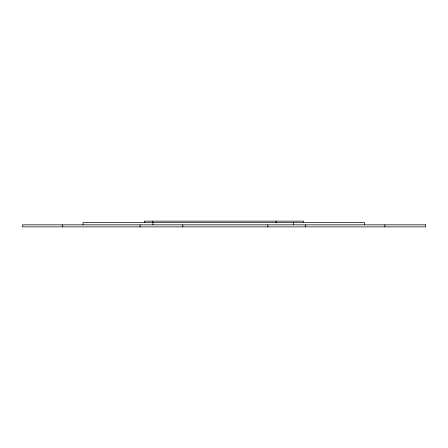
<?xml version="1.0" encoding="UTF-8"?>
<svg xmlns="http://www.w3.org/2000/svg" width="448" height="448" viewBox="0 0 448 448"><rect width="100%" height="100%" fill="white"/><g stroke="black" fill="none" stroke-linecap="round" stroke-linejoin="round"><path stroke-width="0.67" d="M384.877 224.829L384.877 226.862M364.498 224.829L364.498 222.494L83.07 222.494L83.07 224.829M305.306 224.829L305.306 226.862M303.52 222.494L303.52 221.138L144.312 221.138L144.312 222.494M293.339 222.494L293.339 224.829M276.119 221.138L276.119 222.981M267.87 224.829L267.87 226.862M182.795 224.829L182.795 226.862M152.958 222.494L152.958 224.829M152.723 221.138L152.723 222.494M140.073 224.829L140.073 226.862M62.698 224.829L62.698 226.862M425.6 224.829L22.4 224.829L22.4 226.862L425.6 226.862L425.6 224.829"/></g></svg>
